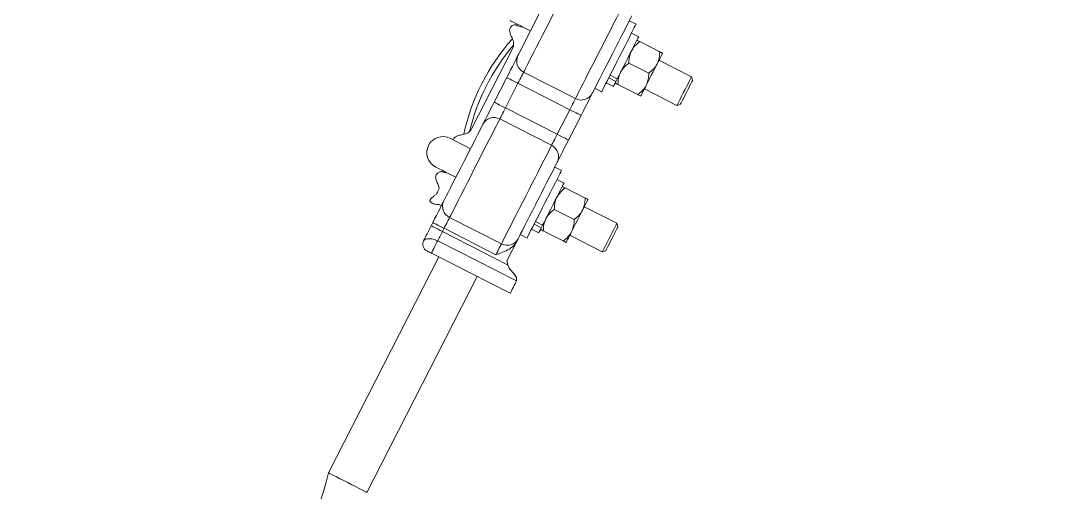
# Model space of a CAD drawing. Header units: millimetres. Extents: x 1587714 to 3094800, y -694377 to -413614.
# Drawn here: x 2257578.2 to 2257985.5, y -550107.1 to -549920.4 of the extents above; entities that cross this region are included whole.
import ezdxf

# ---------------------------------------------------------------- set-up
doc = ezdxf.new("R2010")
doc.units = ezdxf.units.MM

# ---------------------------------------------------------------- blocks, each defined once
blk = doc.blocks.new('poste RT1 vista lateral')
at = {"color": 7, "linetype": 'Continuous', "lineweight": 15}
for p, q in [((1433.9179, 8823.8165), (1431.2449, 8825.1793)), ((1434.9474, 8818.8441), (1432.1185, 8820.2851)), ((1368.8476, 8782.3317), (1385.1193, 8814.2674)), ((1435.3928, 8816.9205), (1443.2686, 8812.9075)), ((1455.83, 8802.9444), (1442.9588, 8809.5019)), ((1431.0686, 8808.4338), (1438.9444, 8804.4207)), ((1377.7991, 8792.9499), (1382.7536, 8802.6736)), ((1389.4399, 8804.7822), (1409.923, 8794.3461)), ((1425.9388, 8801.1639), (1423.1098, 8802.6049)), ((1426.4605, 8802.1872), (1423.6315, 8803.6282)), ((1426.4605, 8802.1872), (1425.9388, 8801.1639)), ((1456.2671, 8801.5988), (1455.83, 8802.9444)), ((1387.2085, 8800.4029), (1382.2542, 8790.6792)), ((1387.2085, 8800.4029), (1407.6917, 8789.9668)), ((1417.6251, 8798.4488), (1420.2982, 8797.087)), ((1422.0976, 8800.6184), (1424.9266, 8799.1774)), ((1426.7443, 8799.947), (1434.6201, 8795.934)), ((1437.1931, 8798.1865), (1450.0644, 8791.6281)), ((1382.2542, 8790.6792), (1402.7373, 8780.2432)), ((1402.7373, 8780.2432), (1407.6917, 8789.9668)), ((1450.0644, 8791.6281), (1451.4094, 8792.0649)), ((1380.0228, 8786.2999), (1400.506, 8775.8639)), ((1412.1468, 8787.6971), (1407.1923, 8777.9734)), ((1404.4085, 8765.9018), (1401.7355, 8767.2637)), ((1405.438, 8760.9284), (1402.6091, 8762.3694)), ((1405.8835, 8759.0048), (1413.7593, 8754.9927)), ((1355.9638, 8752.4264), (1356.9066, 8751.9457)), ((1401.5592, 8750.5181), (1409.435, 8746.506)), ((1426.3207, 8745.0287), (1413.4494, 8751.5872)), ((1352.8758, 8744.035), (1353.5193, 8745.2977)), ((1360.1574, 8747.3128), (1380.6406, 8736.8758)), ((1396.4294, 8743.2482), (1393.6005, 8744.6892)), ((1396.951, 8744.2715), (1394.1221, 8745.7135)), ((1396.951, 8744.2715), (1396.4294, 8743.2482)), ((1426.7578, 8743.6841), (1426.3207, 8745.0287)), ((1357.9744, 8743.0279), (1357.3309, 8741.7653)), ((1357.3309, 8741.7653), (1383.1288, 8728.6198)), ((1357.9744, 8743.0279), (1378.4575, 8732.5909)), ((1388.1158, 8740.5331), (1390.7889, 8739.1713)), ((1392.5883, 8742.7027), (1395.4173, 8741.2617)), ((1397.235, 8742.0313), (1405.1108, 8738.0183)), ((1407.6837, 8740.2709), (1420.5551, 8733.7124)), ((1355.4524, 8738.0784), (1386.59, 8722.213)), ((1386.8437, 8738.0364), (1382.9579, 8730.4108)), ((1355.8661, 8731.7126), (1312.3217, 8646.25)), ((1384.1359, 8717.3092), (1352.9629, 8733.1927)), ((1420.5551, 8733.7124), (1421.9, 8734.1502)), ((1382.9579, 8730.4108), (1382.9479, 8730.303)), ((1383.1288, 8728.6198), (1382.9479, 8730.303)), ((1327.4689, 8638.5329), (1371.0132, 8723.9954)), ((1386.59, 8722.213), (1386.4051, 8721.7619))]:
    blk.add_line(p, q, dxfattribs=at)
at = {"color": 7, "linetype": 'Continuous', "lineweight": 15, "flags": 128}
for points in [[(1387.217, 8811.4331), (1387.5104, 8812.0091), (1387.964, 8812.8989), (1388.568, 8814.0843), (1389.3096, 8815.5406), (1390.173, 8817.2343), (1391.1398, 8819.1321), (1392.1895, 8821.192), (1393.2995, 8823.3712), (1394.4463, 8825.6218), (1395.6056, 8827.8964), (1396.7524, 8830.148), (1397.8625, 8832.3262), (1398.9121, 8834.3861), (1399.8789, 8836.2839), (1400.7424, 8837.9786), (1401.484, 8839.4339), (1402.088, 8840.6193), (1402.5416, 8841.5091), (1402.835, 8842.0851)], [(1409.5221, 8844.1956), (1409.2086, 8843.5805), (1408.7405, 8842.6621), (1408.1251, 8841.4547), (1407.3723, 8839.9765), (1406.4941, 8838.2533), (1405.5043, 8836.3106), (1404.4188, 8834.1801), (1403.2547, 8831.8951), (1402.0307, 8829.4928), (1400.7661, 8827.0113), (1399.481, 8824.4889), (1398.1959, 8821.9674), (1396.9314, 8819.4849), (1395.7073, 8817.0826), (1394.5432, 8814.7986), (1393.4577, 8812.6681), (1392.4679, 8810.7255), (1391.5897, 8809.0012), (1390.8369, 8807.524), (1390.2215, 8806.3166), (1389.7534, 8805.3973), (1389.4399, 8804.7822)], [(1409.923, 8794.3461), (1410.2365, 8794.9612), (1410.7047, 8795.8796), (1411.32, 8797.0879), (1412.0728, 8798.5651), (1412.9511, 8800.2884), (1413.9409, 8802.2311), (1415.0264, 8804.3616), (1416.1905, 8806.6466), (1417.4145, 8809.0489), (1418.6791, 8811.5304), (1419.9641, 8814.0528), (1421.2491, 8816.5743), (1422.5138, 8819.0567), (1423.7378, 8821.4591), (1424.9019, 8823.7431), (1425.9874, 8825.8736), (1426.9772, 8827.8162), (1427.8554, 8829.5405), (1428.6082, 8831.0177), (1429.2236, 8832.2251), (1429.6917, 8833.1444), (1430.0053, 8833.7595)], [(1432.2282, 8827.1086), (1431.9348, 8826.5326), (1431.4812, 8825.6428), (1430.8772, 8824.4574), (1430.1356, 8823.0021), (1429.2721, 8821.3074), (1428.3053, 8819.4096), (1427.2557, 8817.3497), (1426.1456, 8815.1715), (1425.3854, 8813.679)], [(1384.1299, 8825.2232), (1384.2923, 8825.1412), (1384.7773, 8824.8942), (1385.5775, 8824.486), (1386.6814, 8823.9233), (1388.073, 8823.2148), (1389.7318, 8822.3689), (1391.6339, 8821.3999), (1392.1591, 8821.1329)], [(1433.9179, 8823.8165), (1433.84, 8823.6639), (1433.6044, 8823.2014), (1433.2164, 8822.4404), (1432.6853, 8821.398), (1432.0235, 8820.0991), (1431.2465, 8818.5742), (1430.3724, 8816.8585), (1429.4218, 8814.9931), (1428.417, 8813.0209), (1427.3816, 8810.9887), (1426.3397, 8808.944), (1425.3158, 8806.9346), (1424.334, 8805.0072), (1423.4172, 8803.2076), (1422.5867, 8801.5788), (1421.8624, 8800.1568), (1421.261, 8798.9762), (1420.7967, 8798.0654), (1420.4802, 8797.4436), (1420.3191, 8797.128), (1420.2982, 8797.087)], [(1434.9474, 8818.8441), (1434.8704, 8818.6924), (1434.6338, 8818.228), (1434.2451, 8817.4651), (1433.7168, 8816.4284), (1433.0663, 8815.1524), (1432.3145, 8813.6761), (1431.4856, 8812.0492), (1430.6066, 8810.3249), (1429.7059, 8808.5568), (1428.8127, 8806.8039), (1427.9559, 8805.1226), (1427.1632, 8803.5662), (1426.4605, 8802.1872)], [(1425.3854, 8813.679), (1424.7086, 8812.3505), (1423.6731, 8810.3182)], [(1382.7536, 8802.6736), (1383.5371, 8804.2109), (1384.2972, 8805.7024), (1385.0108, 8807.1034), (1385.6568, 8808.3708), (1386.2155, 8809.4676), (1386.6703, 8810.3602), (1387.0075, 8811.022), (1387.217, 8811.4331)], [(1423.6731, 8810.3182), (1422.6927, 8808.3947), (1421.5826, 8806.2155), (1420.533, 8804.1556), (1419.5662, 8802.2578), (1418.7028, 8800.5631), (1417.9611, 8799.1078), (1417.3572, 8797.9224), (1416.9036, 8797.0326), (1416.6102, 8796.4566)], [(1444.4003, 8812.3314), (1444.3632, 8812.259), (1444.2529, 8812.0425), (1444.071, 8811.6848), (1443.8209, 8811.1947), (1443.5067, 8810.5776), (1443.1337, 8809.8452), (1442.7084, 8809.0107), (1442.238, 8808.0876)], [(1437.9138, 8799.6008), (1438.4211, 8800.5965), (1438.9568, 8801.6474), (1439.5115, 8802.7365), (1440.0759, 8803.8447), (1440.6404, 8804.9519), (1441.1952, 8806.041), (1441.7308, 8807.092), (1442.238, 8808.0876)], [(1387.2085, 8800.4029), (1386.3394, 8800.8463), (1385.5037, 8801.2717), (1384.7335, 8801.6646), (1384.0584, 8802.0079), (1383.5043, 8802.2902), (1383.0926, 8802.5), (1382.8392, 8802.6297), (1382.7536, 8802.6736)], [(1389.4399, 8804.7822), (1389.3352, 8804.5771), (1389.1667, 8804.2462), (1388.9392, 8803.7999), (1388.6599, 8803.2515), (1388.337, 8802.6183), (1387.9803, 8801.9173), (1387.6003, 8801.1715), (1387.2085, 8800.4029)], [(1425.9388, 8801.1639), (1425.4624, 8800.2284), (1425.1308, 8799.578), (1424.955, 8799.2327), (1424.9266, 8799.1774)], [(1450.0644, 8791.6281), (1450.1482, 8791.7931), (1450.3946, 8792.2766), (1450.7894, 8793.051), (1451.3096, 8794.0724), (1451.925, 8795.2797), (1452.5997, 8796.6044), (1453.2947, 8797.9681), (1453.9695, 8799.2928), (1454.5849, 8800.5002), (1455.1051, 8801.5215), (1455.4998, 8802.2959), (1455.7464, 8802.7794), (1455.83, 8802.9444), (1455.83, 8802.9444)], [(1456.2671, 8801.5988), (1456.1843, 8801.4367), (1455.9417, 8800.9608), (1455.5557, 8800.2026), (1455.0527, 8799.2156), (1454.4669, 8798.0654), (1453.8383, 8796.8323), (1453.2096, 8795.5983), (1452.6238, 8794.4491), (1452.1208, 8793.4611), (1451.7348, 8792.7039), (1451.4921, 8792.228), (1451.4094, 8792.0649)], [(1435.7517, 8795.3579), (1435.7887, 8795.4304), (1435.8991, 8795.6469), (1436.0809, 8796.0036), (1436.331, 8796.4947), (1436.6453, 8797.1117), (1437.0182, 8797.8432), (1437.4436, 8798.6777), (1437.9138, 8799.6008)], [(1373.3357, 8784.1895), (1373.5451, 8784.6005), (1373.8824, 8785.2623), (1374.3371, 8786.155), (1374.8959, 8787.2517), (1375.5418, 8788.5191), (1376.2555, 8789.9201), (1377.0155, 8791.4116), (1377.7991, 8792.9499)], [(1382.2542, 8790.6792), (1381.385, 8791.1227), (1380.5493, 8791.548), (1379.779, 8791.9409), (1379.104, 8792.2852), (1378.5499, 8792.5675), (1378.1383, 8792.7773), (1377.8847, 8792.906), (1377.7991, 8792.9499)], [(1407.6917, 8789.9668), (1408.0834, 8790.7355), (1408.4633, 8791.4813), (1408.8201, 8792.1813), (1409.143, 8792.8154), (1409.4223, 8793.3629), (1409.6497, 8793.8092), (1409.8184, 8794.1401), (1409.923, 8794.3461)], [(1416.6102, 8796.4566), (1416.4007, 8796.0455), (1416.0635, 8795.3837), (1415.6087, 8794.4911), (1415.05, 8793.3943), (1414.404, 8792.1269), (1413.6903, 8790.7259), (1412.9303, 8789.2344), (1412.1468, 8787.6971)], [(1382.2542, 8790.6792), (1381.8625, 8789.9106), (1381.4824, 8789.1648), (1381.1256, 8788.4648), (1380.8028, 8787.8315), (1380.5235, 8787.2832), (1380.2961, 8786.8369), (1380.1275, 8786.5059), (1380.0228, 8786.2999)], [(1412.1468, 8787.6971), (1412.061, 8787.74), (1411.8076, 8787.8697), (1411.3959, 8788.0795), (1410.8419, 8788.3618), (1410.1668, 8788.7051), (1409.3966, 8789.098), (1408.5608, 8789.5234), (1407.6917, 8789.9668)], [(1380.0228, 8786.2999), (1379.7044, 8785.6753), (1379.2277, 8784.7397), (1378.6003, 8783.5085), (1377.8324, 8782.0017), (1376.9366, 8780.2432), (1375.9275, 8778.2633), (1374.8215, 8776.0918), (1373.6366, 8773.7668), (1372.3921, 8771.3244), (1371.1084, 8768.8048), (1369.8064, 8766.2499), (1368.5071, 8763.6998), (1367.2319, 8761.1973), (1366.0016, 8758.7817), (1364.836, 8756.4948), (1363.7543, 8754.3719), (1362.7741, 8752.4483), (1361.9114, 8750.7546), (1361.1801, 8749.3193), (1360.5923, 8748.1663), (1360.1574, 8747.3128)], [(1357.8864, 8753.8683), (1358.2926, 8754.6656), (1358.8592, 8755.7776), (1359.5737, 8757.1805), (1360.4202, 8758.8418), (1361.3797, 8760.7243), (1362.4312, 8762.789), (1363.5514, 8764.9872), (1364.7154, 8767.2713), (1365.8974, 8769.5906), (1367.0711, 8771.8947), (1368.2106, 8774.1311), (1369.2905, 8776.2511), (1370.2871, 8778.2061), (1371.1781, 8779.9551), (1371.9439, 8781.4581), (1372.5674, 8782.6817), (1373.0347, 8783.5991), (1373.3357, 8784.1895)], [(1361.567, 8778.0221), (1361.0335, 8778.2938), (1360.5487, 8778.5408), (1360.3862, 8778.6238)], [(1368.4153, 8774.5326), (1367.8902, 8774.8005), (1365.9882, 8775.7695), (1364.3293, 8776.6144), (1362.9378, 8777.324), (1361.8798, 8777.8628)], [(1400.506, 8775.8639), (1400.6106, 8776.0689), (1400.7792, 8776.3999), (1401.0065, 8776.8462), (1401.286, 8777.3945), (1401.6088, 8778.0287), (1401.9656, 8778.7287), (1402.3456, 8779.4745), (1402.7373, 8780.2432)], [(1407.1923, 8777.9734), (1406.4087, 8776.4351), (1405.6487, 8774.9436), (1404.935, 8773.5426), (1404.2891, 8772.2752), (1403.7303, 8771.1785), (1403.2756, 8770.2858), (1402.9383, 8769.624), (1402.7289, 8769.213)], [(1407.1923, 8777.9734), (1407.1067, 8778.0163), (1406.8531, 8778.146), (1406.4415, 8778.3558), (1405.8874, 8778.6381), (1405.2124, 8778.9814), (1404.4421, 8779.3744), (1403.6064, 8779.7997), (1402.7373, 8780.2432)], [(1380.6406, 8736.8758), (1381.0754, 8737.7293), (1381.6633, 8738.8833), (1382.3945, 8740.3176), (1383.2572, 8742.0113), (1384.2375, 8743.9349), (1385.3192, 8746.0577), (1386.4847, 8748.3456), (1387.715, 8750.7603), (1388.9902, 8753.2628), (1390.2895, 8755.8129), (1391.5915, 8758.3687), (1392.8753, 8760.8874), (1394.1197, 8763.3297), (1395.3046, 8765.6558), (1396.4107, 8767.8263), (1397.4198, 8769.8071), (1398.3155, 8771.5647), (1399.0834, 8773.0715), (1399.7108, 8774.3037), (1400.1876, 8775.2392), (1400.506, 8775.8639)], [(1402.7289, 8769.213), (1402.4279, 8768.6226), (1401.9606, 8767.7052), (1401.337, 8766.4816), (1400.5713, 8764.9786), (1399.6803, 8763.2296), (1398.6837, 8761.2736), (1397.6037, 8759.1546), (1396.4643, 8756.9182), (1395.8111, 8755.6365)], [(1354.6205, 8767.3085), (1354.783, 8767.2255), (1355.2678, 8766.9785), (1356.0681, 8766.5703), (1357.1721, 8766.0077), (1358.5636, 8765.2991), (1360.2225, 8764.4541), (1362.1245, 8763.4842), (1362.6496, 8763.2172)], [(1357.2878, 8765.4212), (1358.6239, 8764.9367), (1359.5314, 8764.806)], [(1404.4085, 8765.9018), (1404.3307, 8765.7483), (1404.095, 8765.2857), (1403.7071, 8764.5247), (1403.1759, 8763.4823), (1402.5142, 8762.1834), (1401.737, 8760.6585), (1400.863, 8758.9428), (1399.9124, 8757.0775), (1398.9077, 8755.1053), (1397.8722, 8753.073), (1396.8303, 8751.0283), (1395.8065, 8749.0189), (1394.8246, 8747.0915), (1393.9077, 8745.2929), (1393.0774, 8743.6631), (1392.353, 8742.2411), (1391.7516, 8741.0605), (1391.2873, 8740.1497), (1390.9709, 8739.5289), (1390.8098, 8739.2123), (1390.7889, 8739.1713)], [(1405.438, 8760.9284), (1405.361, 8760.7777), (1405.1244, 8760.3133), (1404.7356, 8759.5503), (1404.2075, 8758.5137), (1403.5569, 8757.2367), (1402.805, 8755.7614), (1401.9762, 8754.1344), (1401.0971, 8752.4092), (1400.1965, 8750.6411), (1399.3033, 8748.8883), (1398.4465, 8747.2069), (1397.6539, 8745.6515), (1396.951, 8744.2715)], [(1353.5193, 8745.2977), (1354.2506, 8746.733), (1354.9629, 8748.131), (1355.6374, 8749.4547), (1356.2566, 8750.6697), (1356.8042, 8751.7445), (1357.2659, 8752.6515), (1357.6298, 8753.3648), (1357.8864, 8753.8683)], [(1394.1092, 8752.2957), (1394.1086, 8752.2948), (1392.9446, 8750.0107), (1391.8244, 8747.8116), (1390.7729, 8745.7478), (1389.8133, 8743.8653), (1388.9669, 8742.204), (1388.2524, 8740.8011), (1387.6858, 8739.6891), (1387.2796, 8738.8918)], [(1395.8111, 8755.6365), (1395.1991, 8754.4348), (1394.1574, 8752.3901), (1394.1092, 8752.2957)], [(1414.8908, 8754.4158), (1414.8539, 8754.3433), (1414.7435, 8754.1268), (1414.5617, 8753.7701), (1414.3115, 8753.279), (1413.9972, 8752.6619), (1413.6242, 8751.9305), (1413.199, 8751.0951), (1412.7287, 8750.1719)], [(1408.4044, 8741.6852), (1408.9118, 8742.6808), (1409.4474, 8743.7327), (1410.0022, 8744.8208), (1410.5665, 8745.929), (1411.131, 8747.0372), (1411.6858, 8748.1253), (1412.2214, 8749.1763), (1412.7287, 8750.1719)], [(1349.8698, 8738.1356), (1350.1894, 8738.7621), (1350.5309, 8739.4326), (1350.8918, 8740.1412), (1351.2687, 8740.8812), (1351.6589, 8741.6461), (1352.059, 8742.4319), (1352.4657, 8743.2301), (1352.8758, 8744.035)], [(1357.3309, 8741.7653), (1356.4617, 8742.2078), (1355.6261, 8742.6341), (1354.8557, 8743.026), (1354.1806, 8743.3703), (1353.6267, 8743.6526), (1353.2149, 8743.8624), (1352.9615, 8743.9911), (1352.8758, 8744.035)], [(1357.9744, 8743.0279), (1357.1052, 8743.4704), (1356.2694, 8743.8967), (1355.4992, 8744.2887), (1354.8241, 8744.633), (1354.2702, 8744.9152), (1353.8584, 8745.1251), (1353.6049, 8745.2538), (1353.5193, 8745.2977)], [(1360.1574, 8747.3128), (1360.0293, 8747.061), (1359.8474, 8746.7034), (1359.6165, 8746.2504), (1359.3428, 8745.7135), (1359.0332, 8745.106), (1358.6959, 8744.4441), (1358.34, 8743.7451), (1357.9744, 8743.0279)], [(1420.5551, 8733.7124), (1420.6387, 8733.8774), (1420.8853, 8734.3609), (1421.28, 8735.1353), (1421.8002, 8736.1567), (1422.4156, 8737.3641), (1423.0904, 8738.6887), (1423.7854, 8740.0525), (1424.4601, 8741.3771), (1425.0755, 8742.5845), (1425.5957, 8743.6059), (1425.9905, 8744.3802), (1426.2369, 8744.8637), (1426.3207, 8745.0287), (1426.3207, 8745.0287)], [(1357.3309, 8741.7653), (1357.0549, 8741.2236), (1356.7831, 8740.6895), (1356.5194, 8740.1726), (1356.2676, 8739.6786), (1356.0318, 8739.2151), (1355.8152, 8738.7898), (1355.621, 8738.4093), (1355.4524, 8738.0784)], [(1396.4294, 8743.2482), (1395.953, 8742.3127), (1395.6215, 8741.6623), (1395.4455, 8741.317), (1395.4173, 8741.2617)], [(1406.2423, 8737.4423), (1406.2793, 8737.5147), (1406.3897, 8737.7312), (1406.5715, 8738.0879), (1406.8217, 8738.579), (1407.1359, 8739.1961), (1407.5088, 8739.9275), (1407.9341, 8740.7629), (1408.4044, 8741.6852)], [(1426.7578, 8743.6841), (1426.6749, 8743.521), (1426.4323, 8743.0451), (1426.0463, 8742.2879), (1425.5433, 8741.2999), (1424.9575, 8740.1507), (1424.3289, 8738.9166), (1423.7003, 8737.6826), (1423.1145, 8736.5334), (1422.6114, 8735.5464), (1422.2254, 8734.7882), (1421.9828, 8734.3123), (1421.9, 8734.1502)], [(1355.4524, 8738.0784), (1355.1566, 8737.4976), (1354.7774, 8736.7537), (1354.3528, 8735.9202), (1353.9253, 8735.081), (1353.5379, 8734.3209), (1353.2296, 8733.7153), (1353.0312, 8733.3262), (1352.9629, 8733.1927)], [(1378.4575, 8732.5909), (1378.8231, 8733.309), (1379.1791, 8734.0071), (1379.5163, 8734.669), (1379.8258, 8735.2765), (1380.0996, 8735.8143), (1380.3305, 8736.2673), (1380.5124, 8736.624), (1380.6406, 8736.8758)], [(1387.2796, 8738.8918), (1387.2392, 8738.8127), (1387.1947, 8738.7259), (1387.1462, 8738.6305), (1387.0935, 8738.5266), (1387.037, 8738.416), (1386.9764, 8738.2967), (1386.9119, 8738.1709), (1386.8437, 8738.0364)], [(1386.4051, 8721.7619), (1386.0799, 8721.1239), (1385.7068, 8720.3915), (1385.3167, 8719.6257), (1384.9414, 8718.8895), (1384.6118, 8718.2429), (1384.3549, 8717.7384), (1384.1918, 8717.4189), (1384.1359, 8717.3092)]]:
    blk.add_lwpolyline(points, dxfattribs=at)
at = {"color": 8, "linetype": 'Continuous', "lineweight": 15, "flags": 128}
blk.add_lwpolyline([(1312.3217, 8646.25), (1312.3632, 8646.229), (1312.6925, 8646.0612), (1313.3364, 8645.7331), (1314.2671, 8645.2591), (1315.4437, 8644.6593), (1316.8148, 8643.9612), (1318.3207, 8643.1935), (1319.8953, 8642.3914), (1321.47, 8641.5894), (1322.9758, 8640.8217), (1324.347, 8640.1236), (1325.5236, 8639.5237), (1326.4542, 8639.0498), (1327.0983, 8638.7217), (1327.4275, 8638.5539), (1327.4689, 8638.5329)], dxfattribs=at)
at = {"color": 7, "linetype": 'Continuous', "lineweight": 15}
for centre, radius, start, end in [((1389.3967, 8828.4379), 5.748, 238.406196, 266.900801), ((1447.4081, 8762.4165), 83.5672, 138.304444, 167.695556), ((1447.4081, 8762.4165), 81.5672, 139.408206, 166.591794), ((1391.655, 8809.2194), 4.9595, 153.490342, 243.471341), ((1412.2113, 8798.7451), 4.9586, 242.517598, 332.513984), ((1377.7341, 8781.9023), 4.9576, 62.505601, 152.525982), ((1357.5034, 8772.966), 6.35, 63, 243), ((1398.2907, 8771.4265), 4.9596, 333.491829, 63.469854), ((1362.3021, 8751.7269), 4.9076, 154.128674, 244.086793), ((1352.5428, 8736.7733), 3, 153, 243), ((1382.9515, 8741.205), 4.9074, 241.906536, 331.877408), ((1209.0077, 8670.6839), 106.164, 281.84216, 346.694111)]:
    blk.add_arc(centre, radius, start, end, dxfattribs=at)
for points, knots in [([(1386.3854, 8823.5419), (1386.1758, 8823.5528), (1385.743, 8823.5754), (1385.1035, 8823.2996), (1384.5355, 8822.8847), (1384.0008, 8822.2356), (1383.7929, 8821.2629), (1384.1332, 8819.9101), (1384.883, 8818.3407), (1385.7362, 8816.3368), (1385.3194, 8814.9388), (1385.1193, 8814.2674)], [0, 0, 0, 0, 0.056084918, 0.115853782, 0.18331063, 0.2457761, 0.339163223, 0.43915374, 0.616756052, 0.815957678, 1, 1, 1, 1]), ([(1434.2613, 8817.4975), (1434.2625, 8817.4969), (1434.2703, 8817.4931), (1434.4561, 8817.3976), (1434.9088, 8817.1679), (1435.2732, 8816.9817), (1435.3928, 8816.9205)], [0, 0, 0, 0, 0.06654577, 0.4352891, 0.81455929, 1, 1, 1, 1]), ([(1431.0686, 8808.4338), (1431.1076, 8809.2451), (1431.1869, 8810.8973), (1431.7077, 8812.4794), (1432.0891, 8813.2336), (1432.0992, 8813.2536)], [0, 0, 0, 0, 0.48434023, 0.98631748, 1, 1, 1, 1]), ([(1432.0992, 8813.2536), (1432.4449, 8813.8256), (1433.1488, 8814.9904), (1434.3725, 8816.1385), (1435.1629, 8816.7443), (1435.3928, 8816.9205)], [0, 0, 0, 0, 0.40628855, 0.82731808, 1, 1, 1, 1]), ([(1442.238, 8808.0876), (1442.4976, 8808.7036), (1443.0261, 8809.9579), (1443.2352, 8811.6226), (1443.2611, 8812.618), (1443.2686, 8812.9075)], [0, 0, 0, 0, 0.40635058, 0.82734526, 1, 1, 1, 1]), ([(1444.4003, 8812.3314), (1444.399, 8812.332), (1444.3909, 8812.3359), (1444.2053, 8812.4311), (1443.7528, 8812.6616), (1443.3883, 8812.8467), (1443.2686, 8812.9075)], [0, 0, 0, 0, 0.066547851, 0.435300896, 0.814575797, 1, 1, 1, 1]), ([(1427.7749, 8804.7669), (1428.1206, 8805.3389), (1428.8247, 8806.5035), (1430.0482, 8807.6519), (1430.8387, 8808.2576), (1431.0686, 8808.4338)], [0, 0, 0, 0, 0.40629804, 0.82730369, 1, 1, 1, 1]), ([(1438.9444, 8804.4207), (1439.5781, 8804.9289), (1440.8686, 8805.9637), (1441.8397, 8807.3194), (1442.2278, 8808.0679), (1442.238, 8808.0876)], [0, 0, 0, 0, 0.48438637, 0.98641375, 1, 1, 1, 1]), ([(1426.7443, 8799.947), (1426.7832, 8800.7583), (1426.8625, 8802.4102), (1427.3836, 8803.9932), (1427.7647, 8804.7469), (1427.7749, 8804.7669)], [0, 0, 0, 0, 0.48434531, 0.98630712, 1, 1, 1, 1]), ([(1437.9138, 8799.6008), (1438.1734, 8800.2169), (1438.702, 8801.4711), (1438.9108, 8803.1359), (1438.9368, 8804.1312), (1438.9444, 8804.4207)], [0, 0, 0, 0, 0.4063555, 0.82734251, 1, 1, 1, 1]), ([(1425.6128, 8800.524), (1425.6139, 8800.5234), (1425.6218, 8800.5196), (1425.8076, 8800.4241), (1426.2603, 8800.1944), (1426.6247, 8800.0082), (1426.7443, 8799.947)], [0, 0, 0, 0, 0.06654577, 0.4352891, 0.81455929, 1, 1, 1, 1]), ([(1434.6201, 8795.934), (1435.2533, 8796.4427), (1436.5425, 8797.4786), (1437.5196, 8798.828), (1437.9036, 8799.5808), (1437.9138, 8799.6008)], [0, 0, 0, 0, 0.48439344, 0.98627443, 1, 1, 1, 1]), ([(1435.7517, 8795.3579), (1435.7505, 8795.3585), (1435.7424, 8795.3624), (1435.5568, 8795.4558), (1435.1043, 8795.6883), (1434.7398, 8795.8732), (1434.6201, 8795.934)], [0, 0, 0, 0, 0.066547047, 0.43528612, 0.814578036, 1, 1, 1, 1]), ([(1361.625, 8777.9925), (1361.6723, 8778.1688), (1361.8085, 8778.6771), (1362.4903, 8779.3328), (1363.7672, 8779.8284), (1365.4664, 8780.137), (1367.5575, 8780.6355), (1368.4288, 8781.7811), (1368.8476, 8782.3317)], [0, 0, 0, 0, 0.0615409, 0.17739717, 0.30273402, 0.52406808, 0.77125777, 1, 1, 1, 1]), ([(1357.2878, 8765.4212), (1357.1231, 8765.4512), (1356.7855, 8765.5126), (1356.0891, 8765.3385), (1355.4053, 8764.909), (1354.8538, 8764.2503), (1354.5554, 8763.3198), (1354.8142, 8762.0535), (1355.4885, 8760.6485), (1355.8795, 8759.6236), (1356.0774, 8759.105)], [0, 0, 0, 0, 0.06026634, 0.12347365, 0.2553441, 0.34767536, 0.43035783, 0.60175809, 0.79848325, 1, 1, 1, 1]), ([(1354.9931, 8756.6674), (1354.7259, 8756.4052), (1354.1788, 8755.8683), (1353.3295, 8755.2341), (1352.7427, 8754.7065), (1352.4761, 8754.315), (1352.3877, 8754.0864), (1352.3828, 8753.87), (1352.4682, 8753.598), (1352.7863, 8753.2276), (1353.4229, 8752.8668), (1354.5109, 8752.5024), (1355.3961, 8752.4561), (1355.9638, 8752.4264)], [0, 0, 0, 0, 0.14067672, 0.28803057, 0.39932381, 0.43485201, 0.46556738, 0.49010113, 0.51483063, 0.57127204, 0.6682868, 0.78730261, 1, 1, 1, 1]), ([(1354.9931, 8756.6674), (1355.2411, 8757.1095), (1355.6786, 8757.889), (1355.9569, 8758.7376), (1356.0774, 8759.105)], [0, 0, 0, 0, 0.5671315, 1, 1, 1, 1]), ([(1402.5897, 8755.338), (1402.9355, 8755.9099), (1403.6394, 8757.0747), (1404.8631, 8758.2229), (1405.6536, 8758.8286), (1405.8835, 8759.0048)], [0, 0, 0, 0, 0.40628259, 0.82730596, 1, 1, 1, 1]), ([(1404.7518, 8759.5818), (1404.7531, 8759.5812), (1404.7612, 8759.5774), (1404.9468, 8759.482), (1405.3993, 8759.2522), (1405.7638, 8759.066), (1405.8835, 8759.0048)], [0, 0, 0, 0, 0.06654596, 0.43528855, 0.8145527, 1, 1, 1, 1]), ([(1401.5592, 8750.5181), (1401.5986, 8751.3287), (1401.679, 8752.9798), (1402.1946, 8754.569), (1402.5796, 8755.3183), (1402.5897, 8755.338)], [0, 0, 0, 0, 0.48433592, 0.98644725, 1, 1, 1, 1]), ([(1412.7287, 8750.1719), (1412.9883, 8750.7879), (1413.5169, 8752.0422), (1413.7257, 8753.7071), (1413.7517, 8754.7029), (1413.7593, 8754.9927)], [0, 0, 0, 0, 0.40629098, 0.82722122, 1, 1, 1, 1]), ([(1414.8908, 8754.4158), (1414.8896, 8754.4163), (1414.8818, 8754.4202), (1414.696, 8754.5156), (1414.2433, 8754.7454), (1413.8789, 8754.9316), (1413.7593, 8754.9927)], [0, 0, 0, 0, 0.06654577, 0.4352891, 0.81455929, 1, 1, 1, 1]), ([(1398.2655, 8746.8512), (1398.6113, 8747.4232), (1399.3152, 8748.5879), (1400.5389, 8749.7361), (1401.3293, 8750.3419), (1401.5592, 8750.5181)], [0, 0, 0, 0, 0.40629264, 0.82731634, 1, 1, 1, 1]), ([(1409.435, 8746.506), (1410.0688, 8747.0137), (1411.3595, 8748.0479), (1412.3304, 8749.4038), (1412.7185, 8750.1522), (1412.7287, 8750.1719)], [0, 0, 0, 0, 0.48434319, 0.98641262, 1, 1, 1, 1]), ([(1397.235, 8742.0313), (1397.2739, 8742.8426), (1397.3532, 8744.4945), (1397.8743, 8746.0776), (1398.2554, 8746.8312), (1398.2655, 8746.8512)], [0, 0, 0, 0, 0.48434531, 0.98630712, 1, 1, 1, 1]), ([(1408.4044, 8741.6852), (1408.664, 8742.3012), (1409.1925, 8743.5555), (1409.4016, 8745.2203), (1409.4275, 8746.2162), (1409.435, 8746.506)], [0, 0, 0, 0, 0.40629425, 0.82722049, 1, 1, 1, 1]), ([(1396.1033, 8742.6083), (1396.1046, 8742.6077), (1396.1127, 8742.6039), (1396.2983, 8742.5085), (1396.7508, 8742.2787), (1397.1153, 8742.0925), (1397.235, 8742.0313)], [0, 0, 0, 0, 0.06654596, 0.43528855, 0.8145527, 1, 1, 1, 1]), ([(1405.1108, 8738.0183), (1405.7444, 8738.5263), (1407.0348, 8739.5609), (1408.0064, 8740.9176), (1408.3942, 8741.6654), (1408.4044, 8741.6852)], [0, 0, 0, 0, 0.48439142, 0.98640332, 1, 1, 1, 1]), ([(1349.8698, 8738.1356), (1349.9933, 8738.2928), (1350.1953, 8738.5499), (1350.9066, 8738.8319), (1351.7145, 8738.9501), (1352.7402, 8738.9107), (1353.679, 8738.7566), (1354.6465, 8738.4593), (1355.2165, 8738.1898), (1355.4524, 8738.0784)], [0, 0, 0, 0, 0.18734414, 0.30645943, 0.51859765, 0.61807456, 0.76628142, 0.90329758, 1, 1, 1, 1]), ([(1386.8437, 8738.0364), (1386.5895, 8737.6111), (1385.8274, 8736.3358), (1383.879, 8734.7535), (1381.2396, 8733.4843), (1379.3807, 8732.9178), (1378.462, 8732.5925), (1378.4575, 8732.5909)], [0, 0, 0, 0, 0.14438357, 0.43288948, 0.71498472, 0.99860709, 1, 1, 1, 1]), ([(1406.2423, 8737.4423), (1406.2411, 8737.4428), (1406.2333, 8737.4467), (1406.0472, 8737.5419), (1405.5948, 8737.7724), (1405.2304, 8737.9575), (1405.1108, 8738.0183)], [0, 0, 0, 0, 0.06654786, 0.43530507, 0.81458184, 1, 1, 1, 1]), ([(1352.9629, 8733.1927), (1352.8692, 8733.2403), (1352.6352, 8733.3592), (1352.2705, 8733.5446), (1351.7668, 8733.802), (1351.2981, 8734.0409), (1351.2198, 8734.0807), (1351.1809, 8734.1006)], [0, 0, 0, 0, 0.08040732, 0.20078955, 0.34407069, 0.67353677, 1, 1, 1, 1]), ([(1386.59, 8722.213), (1386.5968, 8722.236), (1386.6568, 8722.4368), (1386.7302, 8722.8674), (1386.5882, 8723.6394), (1386.0083, 8724.6639), (1384.9589, 8725.8196), (1383.7668, 8727.1184), (1383.3245, 8728.1594), (1383.1288, 8728.6198)], [0, 0, 0, 0, 0.01546169, 0.13503244, 0.23261926, 0.35282781, 0.58425663, 0.81612013, 1, 1, 1, 1])]:
    blk.add_open_spline(points, degree=3, knots=knots, dxfattribs=at)

msp = doc.modelspace()

# ---------------------------------------------------------------- linework, layer by layer
at = {"color": 4}
msp.add_arc((2278010.9399, -211499.4674), 338618.7241, 266.338764835, 274.609482827, dxfattribs=at)
at = {"color": 5}
msp.add_arc((2284890.0934, -149696.4433), 401031.0256, 265.924669969, 272.90632703, dxfattribs=at)

# ---------------------------------------------------------------- block references
msp.add_blockref('poste RT1 vista lateral', (2256387.7201, -558745.6049))

doc.saveas('drawing.dxf')
